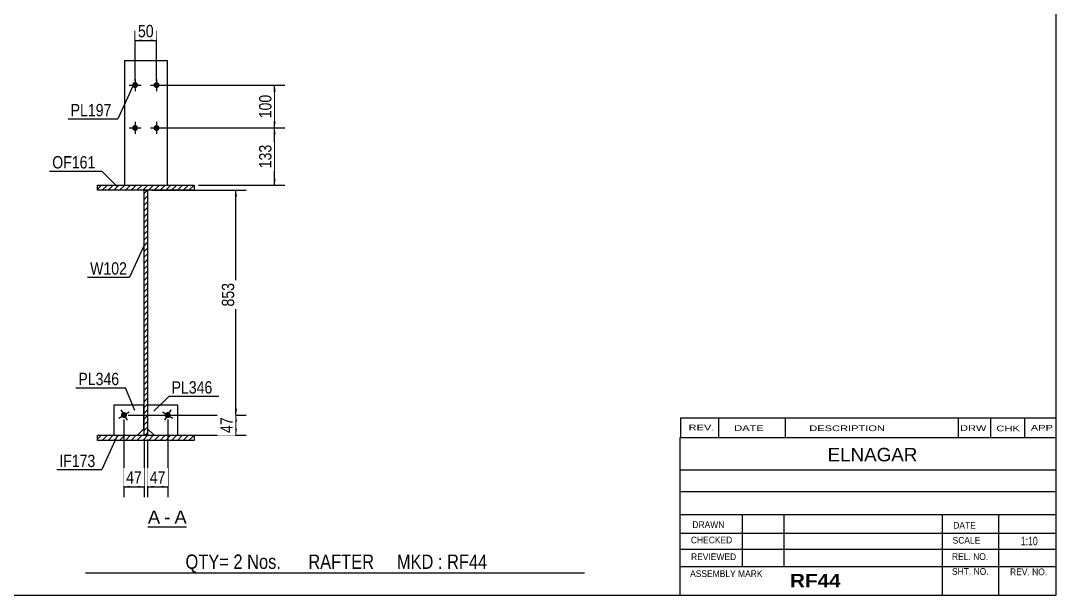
# Model space of a CAD drawing. Header units: millimetres. Extents: x 2 to 405, y 5 to 282.
# Drawn here: x 163.8 to 405, y 5 to 138.9 of the extents above; entities that cross this region are included whole.
import ezdxf

# ---------------------------------------------------------------- set-up
doc = ezdxf.new("R2010")
doc.units = ezdxf.units.MM
doc.linetypes.add('DXK_LINE_DOT1', pattern=[1.8814, 0.9407, -0.9407])
doc.styles.add('Arial', font='ARIAL.TTF', dxfattribs={"height": 0.2})
doc.styles.add('Arial Bold', font='ARIALBD.TTF', dxfattribs={"height": 0.2})
doc.styles.add('Arial Narrow', font='ARIALN.TTF', dxfattribs={"height": 0.2})

# ---------------------------------------------------------------- blocks, each defined once
blk = doc.blocks.new('Unknown-623472857-1210')
at = {"color": 5, "linetype": 'Continuous'}
for p, q in [((405, 5), (405, 282)), ((5, 5), (405, 5))]:
    blk.add_line(p, q, dxfattribs=at)
blk = doc.blocks.new('Unknown-623472857-15 - 1231')
at = {"color": 7, "linetype": 'Continuous'}
blk.add_line((193.41, 20.95), (202.44, 20.95), dxfattribs=at)
at = {"color": 0, "linetype": 'Continuous'}
blk.add_wipeout([(196.26, 21.7), (196.26, 24.9), (193.41, 24.9), (193.41, 21.7)], dxfattribs=at)
blk.add_wipeout([(198.64, 21.7), (198.64, 24.9), (197.22, 24.9), (197.22, 21.7)], dxfattribs=at)
at = {"color": 96, "linetype": 'Continuous', "style": 'Arial'}
blk.add_text('A', height=3.06, dxfattribs=at).set_placement((193.41, 21.7))
at = {"color": 0, "linetype": 'Continuous'}
blk.add_wipeout([(202.44, 21.7), (202.44, 24.9), (199.6, 24.9), (199.6, 21.7)], dxfattribs=at)
at = {"color": 96, "linetype": 'Continuous', "style": 'Arial'}
for s, p in [('A', (199.6, 21.7)), ('-', (197.22, 21.7))]:
    blk.add_text(s, height=3.06, dxfattribs=at).set_placement(p)
blk = doc.blocks.new('Part-623472857-1346 - 1231')
at = {"color": 2, "linetype": 'Continuous'}
for p, q in [((192.5, 49.3), (185.5, 49.3)), ((185.5, 49.3), (185.5, 42.3)), ((192.5, 43.8), (192.5, 49.3)), ((191, 42.3), (192.5, 43.8))]:
    blk.add_line(p, q, dxfattribs=at)
at = {"color": 7, "linetype": 'DXK_LINE_DOT1'}
for p, q in [((192.5, 49.3), (185.5, 49.3)), ((185.5, 42.3), (191, 42.3))]:
    blk.add_line(p, q, dxfattribs=at)
blk = doc.blocks.new('Part-623472857-1282 - 1231')
at = {"linetype": 'Continuous'}
h = blk.add_hatch(dxfattribs=at)
h.set_pattern_fill('', scale=0.3, style=0, pattern_type=0)
h.set_pattern_definition([(45, (204.1815, 42.2992), (-0.67352, 0.67352), [])])
h.paths.add_polyline_path([(204.18, 41.1), (204.18, 42.3), (181.68, 42.3), (181.68, 41.1)])
at = {"color": 2, "linetype": 'Continuous'}
for p, q in [((181.68, 41.1), (181.68, 42.3)), ((181.68, 42.3), (204.18, 42.3)), ((204.18, 41.1), (181.68, 41.1)), ((204.18, 42.3), (204.18, 41.1))]:
    blk.add_line(p, q, dxfattribs=at)
blk = doc.blocks.new('Part-623472857-1257 - 1231')
at = {"linetype": 'Continuous'}
h = blk.add_hatch(dxfattribs=at)
h.set_pattern_fill('', scale=0.3, style=0, pattern_type=0)
h.set_pattern_definition([(45, (204.1815, 100.5992), (-0.67352, 0.67352), [])])
h.paths.add_polyline_path([(204.18, 99.4), (204.18, 100.6), (181.68, 100.6), (181.68, 99.4)])
at = {"color": 2, "linetype": 'Continuous'}
for p, q in [((181.68, 99.4), (181.68, 100.6)), ((181.68, 100.6), (204.18, 100.6)), ((204.18, 99.4), (181.68, 99.4)), ((204.18, 100.6), (204.18, 99.4))]:
    blk.add_line(p, q, dxfattribs=at)
blk = doc.blocks.new('Part-623472857-1319 - 1231')
at = {"color": 2, "linetype": 'Continuous'}
for p, q in [((187.93, 129.6), (187.93, 100.6)), ((187.93, 129.6), (197.93, 129.6)), ((197.93, 129.6), (197.93, 100.6))]:
    blk.add_line(p, q, dxfattribs=at)
at = {"color": 7, "linetype": 'DXK_LINE_DOT1'}
blk.add_line((187.93, 100.6), (197.93, 100.6), dxfattribs=at)
blk = doc.blocks.new('Part-623472857-1341 - 1231')
at = {"color": 2, "linetype": 'Continuous'}
for p, q in [((200.36, 49.3), (193.36, 49.3)), ((193.36, 49.3), (193.36, 43.8)), ((200.36, 42.3), (200.36, 49.3)), ((193.36, 43.8), (194.86, 42.3))]:
    blk.add_line(p, q, dxfattribs=at)
at = {"color": 7, "linetype": 'DXK_LINE_DOT1'}
for p, q in [((200.36, 49.3), (193.36, 49.3)), ((194.86, 42.3), (200.36, 42.3))]:
    blk.add_line(p, q, dxfattribs=at)
blk = doc.blocks.new('Part-623472857-1373 - 1231')
at = {"linetype": 'Continuous'}
h = blk.add_hatch(dxfattribs=at)
h.set_pattern_fill('', scale=0.3, style=0, pattern_type=0)
h.set_pattern_definition([(45, (193.3315, 99.3992), (-0.67352, 0.67352), [])])
h.paths.add_polyline_path([(193.33, 42.3), (193.33, 99.4), (192.53, 99.4), (192.53, 42.3)])
at = {"color": 2, "linetype": 'Continuous'}
for p, q in [((192.53, 74.4), (192.53, 99.4)), ((192.53, 99.4), (193.33, 99.4)), ((193.33, 99.4), (193.33, 74.4)), ((192.53, 42.3), (192.53, 74.3)), ((193.33, 74.3), (193.33, 42.3)), ((193.33, 42.3), (192.53, 42.3))]:
    blk.add_line(p, q, dxfattribs=at)
blk = doc.blocks.new('Bolt-623472857-1384 - 1231')
at = {"linetype": 'Continuous'}
for points in [[(191.13, 123.9, -1), (189.73, 123.9, -1)], [(196.13, 123.9, -1), (194.73, 123.9, -1)], [(191.13, 113.9, -1), (189.73, 113.9, -1)], [(196.13, 113.9, -1), (194.73, 113.9, -1)]]:
    blk.add_hatch(color=3, dxfattribs=at).paths.add_polyline_path(points)
at = {"color": 3, "linetype": 'Continuous'}
for p, q in [((189.03, 123.9), (191.83, 123.9)), ((190.43, 125.3), (190.43, 122.5)), ((194.03, 123.9), (196.83, 123.9)), ((195.43, 125.3), (195.43, 122.5)), ((189.03, 113.9), (191.83, 113.9)), ((190.43, 115.3), (190.43, 112.5)), ((194.03, 113.9), (196.83, 113.9)), ((195.43, 115.3), (195.43, 112.5))]:
    blk.add_line(p, q, dxfattribs=at)
blk = doc.blocks.new('Bolt-623472857-1385 - 1231')
at = {"linetype": 'Continuous'}
blk.add_hatch(color=3, dxfattribs=at).paths.add_polyline_path([(198.63, 46.63, -1), (197.44, 47.37, -1)])
at = {"color": 3, "linetype": 'Continuous'}
for p, q in [((196.84, 47.74), (199.22, 46.26)), ((198.77, 48.19), (197.29, 45.81))]:
    blk.add_line(p, q, dxfattribs=at)
blk = doc.blocks.new('Bolt-623472857-1386 - 1231')
at = {"linetype": 'Continuous'}
blk.add_hatch(color=3, dxfattribs=at).paths.add_polyline_path([(188.43, 47.37, -1), (187.24, 46.63, -1)])
at = {"color": 3, "linetype": 'Continuous'}
for p, q in [((186.64, 46.26), (189.02, 47.74)), ((187.09, 48.19), (188.57, 45.81))]:
    blk.add_line(p, q, dxfattribs=at)
blk = doc.blocks.new('StraightDimension-623472857-1477 - 1231')
at = {"linetype": 'Continuous'}
for points in [[(213.68, 97.9), (213.93, 99.4), (214.18, 97.9)], [(214.18, 48.5), (213.93, 47), (213.68, 48.5)]]:
    blk.add_hatch(color=7, dxfattribs=at).paths.add_polyline_path(points)
at = {"color": 7, "linetype": 'Continuous'}
for p, q in [((194.33, 99.4), (216.33, 99.4)), ((213.93, 47), (213.93, 99.4)), ((188.83, 47), (216.33, 47))]:
    blk.add_line(p, q, dxfattribs=at)
at = {"color": 0}
blk.add_wipeout([(214.1, 78.38), (209.9, 78.38), (209.9, 71.7), (214.1, 71.7)], dxfattribs=at)
at = {"color": 3, "style": 'Arial Narrow'}
blk.add_text('853', height=2.863, rotation=90.0002, dxfattribs=at).set_placement((213.5, 72.3))
blk = doc.blocks.new('StraightDimension-623472857-1450 - 1231')
at = {"linetype": 'Continuous'}
for points in [[(191.93, 134.05), (190.43, 134.3), (191.93, 134.55)], [(193.93, 134.55), (195.43, 134.3), (193.93, 134.05)]]:
    blk.add_hatch(color=7, dxfattribs=at).paths.add_polyline_path(points)
at = {"color": 7, "linetype": 'Continuous'}
for p, q in [((190.43, 124.9), (190.43, 136.55)), ((195.43, 124.9), (195.43, 136.55)), ((190.43, 134.3), (195.43, 134.3))]:
    blk.add_line(p, q, dxfattribs=at)
at = {"color": 0}
blk.add_wipeout([(195.36, 134.45), (195.36, 138.65), (190.5, 138.65), (190.5, 134.45)], dxfattribs=at)
at = {"color": 3, "style": 'Arial Narrow'}
blk.add_text('50', height=2.863, dxfattribs=at).set_placement((191.1, 135.05))
blk = doc.blocks.new('StraightDimension-623472857-1407 - 1231')
at = {"linetype": 'Continuous'}
for points in [[(194.83, 30.05), (193.33, 30.3), (194.83, 30.55)], [(196.53, 30.55), (198.03, 30.3), (196.53, 30.05)]]:
    blk.add_hatch(color=7, dxfattribs=at).paths.add_polyline_path(points)
at = {"color": 7, "linetype": 'Continuous'}
for p, q in [((198.03, 46), (198.03, 27.9)), ((193.33, 41.3), (193.33, 27.9)), ((193.33, 30.3), (198.03, 30.3))]:
    blk.add_line(p, q, dxfattribs=at)
at = {"color": 0}
blk.add_wipeout([(198.11, 30.45), (198.11, 34.65), (193.25, 34.65), (193.25, 30.45)], dxfattribs=at)
at = {"color": 3, "style": 'Arial Narrow'}
blk.add_text('47', height=2.863, dxfattribs=at).set_placement((193.85, 31.05))
blk = doc.blocks.new('StraightDimension-623472857-1432 - 1231')
at = {"linetype": 'Continuous'}
for points in [[(189.33, 30.05), (187.83, 30.3), (189.33, 30.55)], [(191.03, 30.55), (192.53, 30.3), (191.03, 30.05)]]:
    blk.add_hatch(color=7, dxfattribs=at).paths.add_polyline_path(points)
at = {"color": 7, "linetype": 'Continuous'}
for p, q in [((187.83, 46), (187.83, 27.9)), ((192.53, 41.3), (192.53, 27.9)), ((187.83, 30.3), (192.53, 30.3))]:
    blk.add_line(p, q, dxfattribs=at)
at = {"color": 0}
blk.add_wipeout([(192.61, 30.45), (192.61, 34.65), (187.75, 34.65), (187.75, 30.45)], dxfattribs=at)
at = {"color": 3, "style": 'Arial Narrow'}
blk.add_text('47', height=2.863, dxfattribs=at).set_placement((188.35, 31.05))
blk = doc.blocks.new('StraightDimension-623472857-1461 - 1231')
at = {"linetype": 'Continuous'}
for points in [[(213.68, 45.5), (213.93, 47), (214.18, 45.5)], [(214.18, 43.8), (213.93, 42.3), (213.68, 43.8)]]:
    blk.add_hatch(color=7, dxfattribs=at).paths.add_polyline_path(points)
at = {"color": 7, "linetype": 'Continuous'}
for p, q in [((188.83, 47), (216.33, 47)), ((213.93, 42.3), (213.93, 47)), ((194.33, 42.3), (216.33, 42.3))]:
    blk.add_line(p, q, dxfattribs=at)
at = {"color": 0}
blk.add_wipeout([(213.78, 47.08), (209.58, 47.08), (209.58, 42.22), (213.78, 42.22)], dxfattribs=at)
at = {"color": 3, "style": 'Arial Narrow'}
blk.add_text('47', height=2.863, rotation=90.0002, dxfattribs=at).set_placement((213.18, 42.82))
blk = doc.blocks.new('StraightDimension-623472857-1494 - 1231')
at = {"linetype": 'Continuous'}
for points in [[(222.68, 112.4), (222.93, 113.9), (223.18, 112.4)], [(223.18, 102.1), (222.93, 100.6), (222.68, 102.1)]]:
    blk.add_hatch(color=7, dxfattribs=at).paths.add_polyline_path(points)
at = {"color": 7, "linetype": 'Continuous'}
for p, q in [((196.43, 113.9), (225.33, 113.9)), ((222.93, 100.6), (222.93, 113.9)), ((205.18, 100.6), (225.33, 100.6))]:
    blk.add_line(p, q, dxfattribs=at)
at = {"color": 0}
blk.add_wipeout([(222.78, 110.59), (218.58, 110.59), (218.58, 103.91), (222.78, 103.91)], dxfattribs=at)
at = {"color": 3, "style": 'Arial Narrow'}
blk.add_text('133', height=2.863, rotation=90.0002, dxfattribs=at).set_placement((222.18, 104.51))
blk = doc.blocks.new('StraightDimension-623472857-1504 - 1231')
at = {"linetype": 'Continuous'}
for points in [[(222.68, 122.4), (222.93, 123.9), (223.18, 122.4)], [(223.18, 115.4), (222.93, 113.9), (222.68, 115.4)]]:
    blk.add_hatch(color=7, dxfattribs=at).paths.add_polyline_path(points)
at = {"color": 7, "linetype": 'Continuous'}
for p, q in [((196.43, 123.9), (225.33, 123.9)), ((222.93, 113.9), (222.93, 123.9)), ((196.43, 113.9), (225.33, 113.9))]:
    blk.add_line(p, q, dxfattribs=at)
at = {"color": 0}
blk.add_wipeout([(222.78, 122.24), (218.58, 122.24), (218.58, 115.56), (222.78, 115.56)], dxfattribs=at)
at = {"color": 3, "style": 'Arial Narrow'}
blk.add_text('100', height=2.863, rotation=90.0002, dxfattribs=at).set_placement((222.18, 116.16))
blk = doc.blocks.new('CBS_NAME_BLOG-623472857-6246')
at = {"color": 7, "linetype": 'Continuous'}
for p, q in [((317.41, 41.75), (404.93, 41.75)), ((317.41, 5.04), (317.41, 41.75)), ((317.41, 34.21), (404.93, 34.21)), ((317.48, 29.16), (405, 29.16)), ((317.41, 23.79), (404.93, 23.79)), ((331.93, 11.68), (331.93, 23.78)), ((341.62, 11.71), (341.62, 23.78)), ((378.53, 5.04), (378.53, 23.77)), ((391.58, 5.04), (391.58, 23.78)), ((317.42, 19.49), (405, 19.51)), ((317.41, 15.74), (404.93, 15.74)), ((317.41, 11.7), (404.93, 11.7)), ((317.41, 5), (405, 5))]:
    blk.add_line(p, q, dxfattribs=at)
at = {"color": 3, "linetype": 'Continuous', "style": 'Arial'}
blk.add_text('ELNAGAR', height=3.133, dxfattribs=at).set_placement((351.73, 36.22))
at = {"color": 3, "linetype": 'Continuous'}
for s, height, style, width, p in [('DRAWN', 1.566, 'Arial', 0.9, (320.24, 20.68)), ('DATE', 1.566, 'Arial', 0.9, (381, 20.52)), ('CHECKED', 1.566, 'Arial', 0.9, (319.89, 17.11)), ('SCALE', 1.566, 'Arial', 0.9, (380.85, 17.04)), ('1:10', 1.957, 'Arial Narrow', 0.9, (396.74, 16.68)), ('REVIEWED', 1.566, 'Arial', 0.9, (319.93, 13.19)), ('REL. NO.', 1.566, 'Arial', 0.9, (380.71, 13.24)), ('ASSEMBLY MARK', 1.5663, 'Arial', 0.9, (319.71, 9.26)), ('RF44', 3.131, 'Arial Bold', 1.1, (342.99, 6.86)), ('SHT. NO.', 1.566, 'Arial', 0.9, (380.71, 9.77)), ('REV. NO.', 1.566, 'Arial', 0.9, (394.23, 9.68))]:
    blk.add_text(s, height=height, dxfattribs=dict(at, style=style, width=width)).set_placement(p)
blk = doc.blocks.new('CBS_CALLOFF-623472857-6245')
at = {"color": 7, "linetype": 'Continuous'}
blk.add_line((178.88, 10.27), (295.11, 10.25), dxfattribs=at)
at = {"color": 3, "linetype": 'Continuous', "style": 'Arial Narrow'}
blk.add_text('QTY= 2 Nos.      RAFTER     MKD : RF44', height=3.3405, dxfattribs=at).set_placement((202.17, 11.16))
blk = doc.blocks.new('CBS_REVISION-623472857-6247')
at = {"color": 7, "linetype": 'Continuous'}
for p, q in [((317.49, 46.38), (404.99, 46.38)), ((317.49, 46.38), (317.49, 41.75)), ((326.29, 46.38), (326.29, 41.75)), ((341.88, 46.38), (341.88, 41.81)), ((382.14, 46.38), (382.14, 41.75)), ((389.68, 46.38), (389.68, 41.75)), ((397.63, 46.38), (397.63, 41.75)), ((317.49, 41.75), (404.99, 41.75))]:
    blk.add_line(p, q, dxfattribs=at)
at = {"color": 7, "style": 'Arial Narrow', "width": 1.7}
for s, height, p in [('REV.', 1.326, (319.35, 43.43)), ('DATE', 1.326, (329.98, 43.31)), ('DESCRIPTION', 1.3257, (347.46, 43.26)), ('DRW', 1.326, (382.57, 43.32)), ('CHK', 1.326, (391.06, 43.23)), ('APP', 1.326, (399.06, 43.38))]:
    blk.add_text(s, height=height, dxfattribs=at).set_placement(p)
blk = doc.blocks.new('Mark-623472857-1252 - 1231')
at = {"color": 7, "linetype": 'Continuous'}
blk.add_line((186.21, 100.33), (182.68, 103.87), dxfattribs=at)
at = {"color": 0}
blk.add_wipeout([(181.18, 104.47), (181.18, 107.47), (171.13, 107.47), (171.13, 104.47)], dxfattribs=at)
blk.add_wipeout([(181.18, 104.47), (181.18, 107.47), (171.13, 107.47), (171.13, 104.47)], dxfattribs=at)
at = {"color": 7, "linetype": 'Continuous'}
blk.add_line((170.53, 103.87), (182.68, 103.87), dxfattribs=at)
at = {"color": 3, "style": 'Arial Narrow'}
blk.add_text('OF161', height=2.863, dxfattribs=at).set_placement((171.13, 104.47))
blk = doc.blocks.new('Mark-623472857-1315 - 1231')
at = {"color": 7, "linetype": 'Continuous'}
blk.add_line((189.96, 123.77), (186.43, 116.03), dxfattribs=at)
at = {"color": 0}
blk.add_wipeout([(184.93, 116.63), (184.93, 119.63), (175.42, 119.63), (175.42, 116.63)], dxfattribs=at)
blk.add_wipeout([(184.93, 116.63), (184.93, 119.63), (175.42, 119.63), (175.42, 116.63)], dxfattribs=at)
at = {"color": 7, "linetype": 'Continuous'}
blk.add_line((174.82, 116.03), (186.43, 116.03), dxfattribs=at)
at = {"color": 3, "style": 'Arial Narrow'}
blk.add_text('PL197', height=2.863, dxfattribs=at).set_placement((175.42, 116.63))
blk = doc.blocks.new('Mark-623472857-1278 - 1231')
at = {"color": 7, "linetype": 'Continuous'}
blk.add_line((186.21, 42.03), (182.68, 34.29), dxfattribs=at)
at = {"color": 0}
blk.add_wipeout([(181.18, 34.89), (181.18, 37.89), (172.77, 37.89), (172.77, 34.89)], dxfattribs=at)
blk.add_wipeout([(181.18, 34.89), (181.18, 37.89), (172.77, 37.89), (172.77, 34.89)], dxfattribs=at)
at = {"color": 7, "linetype": 'Continuous'}
blk.add_line((172.17, 34.29), (182.68, 34.29), dxfattribs=at)
at = {"color": 3, "style": 'Arial Narrow'}
blk.add_text('IF173', height=2.863, dxfattribs=at).set_placement((172.77, 34.89))
blk = doc.blocks.new('Mark-623472857-1337 - 1231')
at = {"color": 0}
blk.add_wipeout([(208.43, 52.01), (208.43, 55.01), (198.93, 55.01), (198.93, 52.01)], dxfattribs=at)
blk.add_wipeout([(208.43, 52.01), (208.43, 55.01), (198.93, 55.01), (198.93, 52.01)], dxfattribs=at)
at = {"color": 7, "linetype": 'Continuous'}
for p, q in [((194.79, 47.87), (198.33, 51.41)), ((198.33, 51.41), (209.93, 51.41))]:
    blk.add_line(p, q, dxfattribs=at)
at = {"color": 3, "style": 'Arial Narrow'}
blk.add_text('PL346', height=2.863, dxfattribs=at).set_placement((198.93, 52.01))
blk = doc.blocks.new('Mark-623472857-1342 - 1231')
at = {"color": 7, "linetype": 'Continuous'}
blk.add_line((190.39, 48.07), (188.23, 53.38), dxfattribs=at)
at = {"color": 0}
blk.add_wipeout([(186.73, 53.98), (186.73, 56.98), (177.23, 56.98), (177.23, 53.98)], dxfattribs=at)
blk.add_wipeout([(186.73, 53.98), (186.73, 56.98), (177.23, 56.98), (177.23, 53.98)], dxfattribs=at)
at = {"color": 7, "linetype": 'Continuous'}
blk.add_line((176.63, 53.38), (188.23, 53.38), dxfattribs=at)
at = {"color": 3, "style": 'Arial Narrow'}
blk.add_text('PL346', height=2.863, dxfattribs=at).set_placement((177.23, 53.98))
blk = doc.blocks.new('Mark-623472857-1369 - 1231')
at = {"color": 0}
blk.add_wipeout([(188.54, 79.74), (188.54, 82.74), (179.96, 82.74), (179.96, 79.74)], dxfattribs=at)
blk.add_wipeout([(188.54, 79.74), (188.54, 82.74), (179.96, 82.74), (179.96, 79.74)], dxfattribs=at)
at = {"color": 7, "linetype": 'Continuous'}
for p in [(192.68, 86.87), (179.36, 79.14)]:
    blk.add_line(p, (189.14, 79.14), dxfattribs=at)
at = {"color": 3, "style": 'Arial Narrow'}
blk.add_text('W102', height=2.863, dxfattribs=at).set_placement((179.96, 79.74))

msp = doc.modelspace()

# ---------------------------------------------------------------- block references
for name in ['Unknown-623472857-1210', 'Part-623472857-1319 - 1231', 'Bolt-623472857-1384 - 1231', 'Part-623472857-1257 - 1231', 'Part-623472857-1373 - 1231', 'Part-623472857-1346 - 1231', 'Part-623472857-1341 - 1231', 'Bolt-623472857-1386 - 1231', 'Bolt-623472857-1385 - 1231', 'CBS_REVISION-623472857-6247', 'Part-623472857-1282 - 1231', 'CBS_NAME_BLOG-623472857-6246', 'CBS_CALLOFF-623472857-6245']:
    msp.add_blockref(name, (0, 0))

# ---------------------------------------------------------------- next in the draw order: block references
for name in ['StraightDimension-623472857-1450 - 1231', 'Mark-623472857-1252 - 1231', 'StraightDimension-623472857-1477 - 1231', 'Mark-623472857-1278 - 1231', 'Unknown-623472857-15 - 1231']:
    msp.add_blockref(name, (0, 0))

# ---------------------------------------------------------------- next in the draw order: block references
for name in ['Mark-623472857-1315 - 1231', 'StraightDimension-623472857-1494 - 1231', 'Mark-623472857-1369 - 1231', 'StraightDimension-623472857-1407 - 1231']:
    msp.add_blockref(name, (0, 0))

# ---------------------------------------------------------------- next in the draw order: block references
for name in ['StraightDimension-623472857-1504 - 1231', 'StraightDimension-623472857-1432 - 1231']:
    msp.add_blockref(name, (0, 0))

# ---------------------------------------------------------------- next in the draw order: block references
msp.add_blockref('StraightDimension-623472857-1461 - 1231', (0, 0))

# ---------------------------------------------------------------- next in the draw order: block references
for name in ['Mark-623472857-1342 - 1231', 'Mark-623472857-1337 - 1231']:
    msp.add_blockref(name, (0, 0))

doc.saveas('drawing.dxf')
